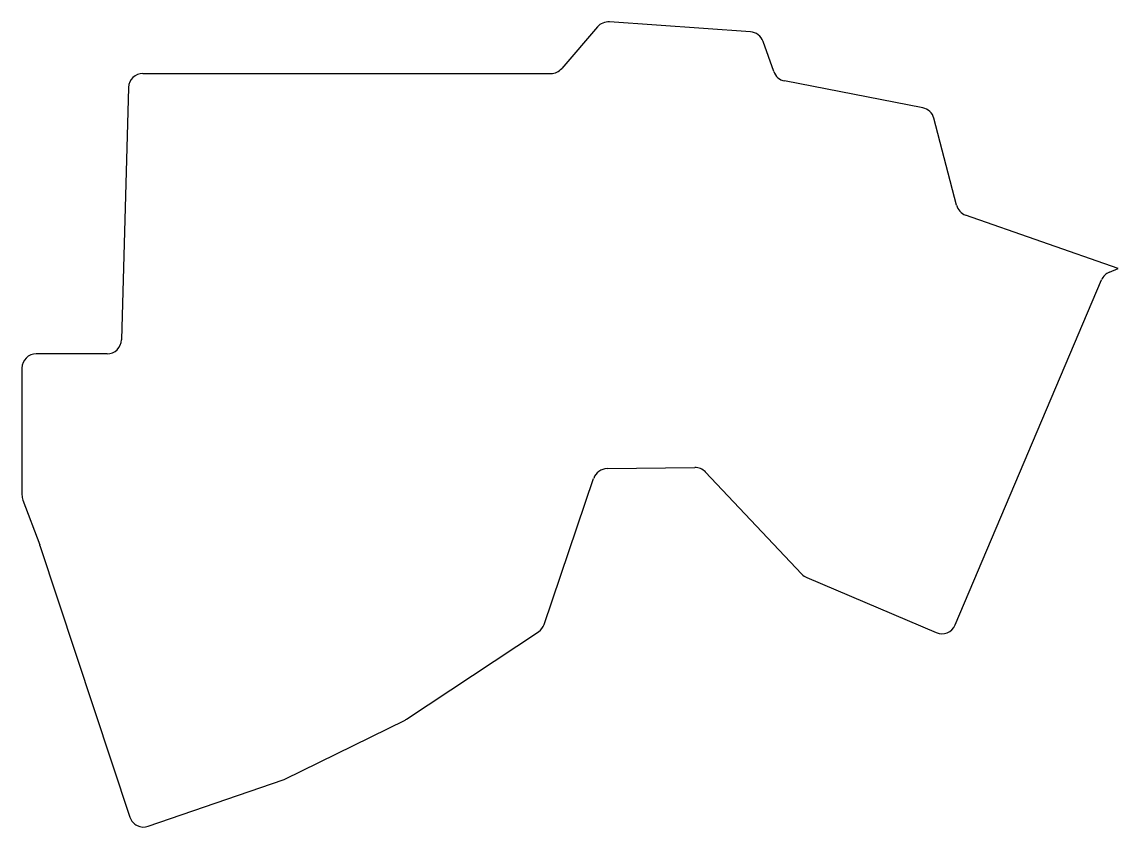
# Model space of a CAD drawing. Header units: millimetres. Extents: x 207 to 360, y -224 to -112.
import ezdxf

# ---------------------------------------------------------------- set-up
doc = ezdxf.new("R2010")
doc.units = ezdxf.units.MM

msp = doc.modelspace()

# ---------------------------------------------------------------- linework, layer by layer
for p, q in [((308.54, -113.69), (288.91, -112.32)), ((287.25, -113.01), (282.28, -118.8)), ((311.77, -119.23), (310.29, -115.02)), ((224.02, -119.49), (280.76, -119.49)), ((222.02, -121.44), (221.03, -156.55)), ((332.51, -124.26), (313.28, -120.52)), ((337.2, -137.81), (334.07, -125.72)), ((359.69, -146.64), (338.48, -139.19)), ((358.49, -147.13), (359.69, -146.64)), ((337.01, -196.22), (357.4, -148.2)), ((219.03, -158.49), (209.18, -158.49)), ((207.18, -160.49), (207.18, -178.13)), ((288.59, -174.47), (300.78, -174.31)), ((302.26, -174.93), (315.69, -189.16)), ((279.84, -196.14), (286.72, -175.83)), ((207.31, -178.84), (209.67, -185.07)), ((209.69, -185.15), (222.21, -222.97)), ((316.37, -189.63), (334.39, -197.28)), ((260.7, -209.33), (279.05, -197.17)), ((243.76, -217.67), (260.48, -209.46)), ((224.76, -224.23), (243.53, -217.77))]:
    msp.add_line(p, q)
for centre, start, end in [((288.77, -114.31), 86, 139.3059), ((308.4, -115.69), 19.4263, 86), ((280.76, -117.49), 270, 319.3059), ((224.02, -121.49), 90, 178.3844), ((313.66, -118.56), 199.4263, 259), ((332.13, -126.23), 14.5495, 79), ((339.14, -137.31), 194.5495, 250.6522), ((359.24, -148.98), 112, 157), ((219.03, -156.49), 270, 358.3844), ((209.18, -160.49), 90, 180), ((288.62, -176.47), 90.7834, 161.2753), ((300.81, -176.31), 43.3458, 90.7834), ((209.18, -178.13), 180, 200.7149), ((207.79, -185.78), 18.3163, 20.7149), ((317.15, -187.79), 223.3458, 247), ((277.95, -195.5), 303.5452, 341.2753), ((335.17, -195.44), 247, 337), ((259.6, -207.66), 296.172, 303.5452), ((242.88, -215.88), 289, 296.172), ((224.11, -222.34), 198.3163, 289)]:
    msp.add_arc(centre, 2, start, end)

doc.saveas('drawing.dxf')
